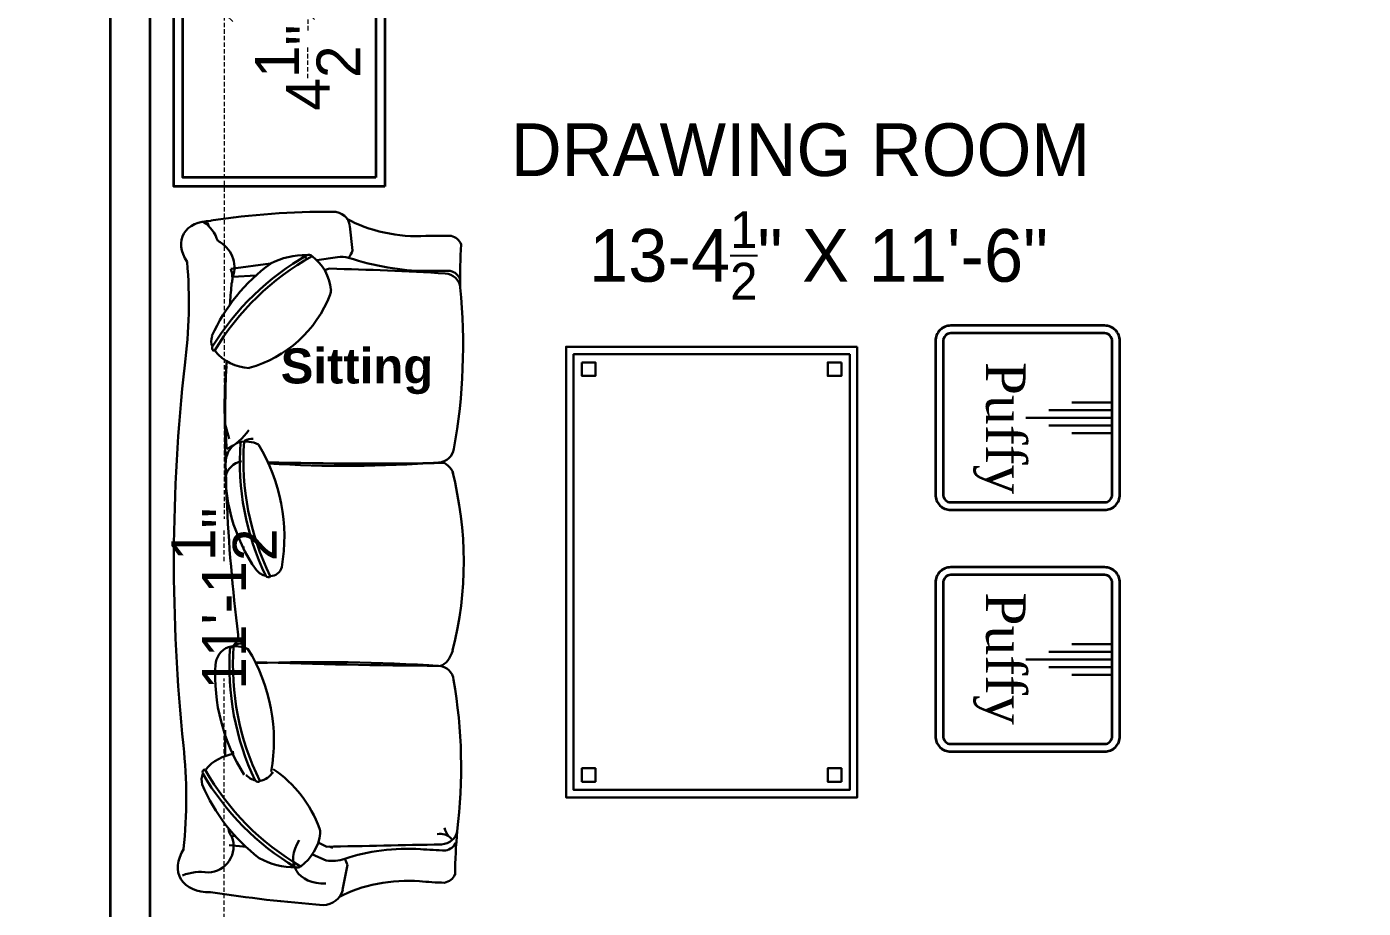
# Model space of a CAD drawing. Header units: millimetres. Extents: x -6808 to 215771, y -89660 to -16303.
# Drawn here: x 107642.7 to 107794.9, y -49919.4 to -49819 of the extents above; entities that cross this region are included whole.
import ezdxf

# ---------------------------------------------------------------- set-up
doc = ezdxf.new("R2010")
doc.units = ezdxf.units.MM
doc.header["$PDMODE"] = 35
doc.linetypes.add('DASHED', pattern=[0.75, 0.5, -0.25])
doc.layers.get('0').update_dxf_attribs({"color": 8})
doc.layers.add('AR.furniture', color=7, linetype='Continuous', lineweight=35, true_color=0x009e9e)
for name, color, linetype, lineweight in [('dim2', 6, 'Continuous', 20), ('FUR TEXT', 7, 'Continuous', 20), ('text', 7, 'Continuous', 25), ('wall', 7, 'Continuous', 35), ('wokg dim', 152, 'DASHED', 18)]:
    doc.layers.add(name, color=color, linetype=linetype, lineweight=lineweight)
doc.layers.add('NET 01', color=8, linetype='Continuous')
doc.styles.add('SAJ', font='eurr____.ttf')
doc.styles.get("Standard").update_dxf_attribs({"font": 'times.ttf'})
doc.dimstyles.new('SAJ', dxfattribs={"dimtxt": 5, "dimasz": 2, "dimexe": 1, "dimexo": 1, "dimgap": 0.09375, "dimtad": 0, "dimdec": 1, "dimzin": 0, "dimdsep": 46, "dimlunit": 4, "dimtxsty": 'SAJ', "dimblk": 'OBLIQUE', "dimcen": 0.125, "dimdle": 0.375, "dimadec": 0, "dimazin": 0, "dimtfac": 1, "dimtdec": 1, "dimtofl": 0, "dimtmove": 0, "dimatfit": 3, "dimldrblk": 'OBLIQUE', "dimfxl": 1, "dimtolj": 1, "dimtzin": 0, "dimlwd": 5, "dimlwe": 5, "dimarcsym": 1})

# ---------------------------------------------------------------- blocks, each defined once
blk = doc.blocks.new('QEWFWE')
at = {"layer": 'NET 01'}
for p, q in [((238503.45, 15011.85), (238503.45, 15015.77)), ((238503.45, 15015.77), (238505.41, 15015.77)), ((238503.98, 15015.77), (238503.98, 15011.85)), ((238503.98, 15011.85), (238503.45, 15011.85)), ((238503.45, 15011.85), (238503.45, 14988.32)), ((238503.98, 14988.32), (238503.98, 15011.85)), ((238503.45, 14988.32), (238503.45, 14984.4)), ((238503.98, 14988.32), (238503.45, 14988.32)), ((238503.98, 14984.4), (238503.98, 14988.32)), ((238503.45, 14984.4), (238503.98, 14984.4))]:
    blk.add_line(p, q, dxfattribs=at)
for points in [[(238503.45, 14984.4), (238502.4, 14984.4), (238502.4, 14981.4), (238503.9, 14981.4), (238503.9, 14982.9), (238503.9, 14983.2), (238503.45, 14983.2)], [(238536.02, 14984.4), (238537.07, 14984.4), (238537.07, 14981.4), (238535.57, 14981.4), (238535.57, 14982.9), (238535.57, 14983.2), (238536.02, 14983.2)]]:
    blk.add_lwpolyline(points, close=True, dxfattribs=at)
blk.add_ellipse((238504.18, 14985.62), major_axis=(-29.27, 13.54), ratio=0.925766, start_param=-2.718612, end_param=-1.204625, dxfattribs=at)
blk = doc.blocks.new('_Oblique')
at = {"color": 0, "linetype": 'ByBlock', "lineweight": -2}
blk.add_line((-0.5, -0.5), (0.5, 0.5), dxfattribs=at)
blk = doc.blocks.new('*D625')
at = {"layer": 'Defpoints', "color": 0, "transparency": 16777216}
for p in [(107631.53, -49427.41), (107652.21, -49427.41), (107652.21, -50027.41)]:
    blk.add_point(p, dxfattribs=at)
at = {"layer": 'dim2', "color": 0, "linetype": 'DASHED', "lineweight": 5, "transparency": 16777216}
for p, q in [((107651.21, -49427.41), (107630.53, -49427.41)), ((107631.53, -49427.04), (107631.53, -49718.32)), ((107631.53, -50027.79), (107631.53, -49736.51)), ((107651.21, -50027.41), (107630.53, -50027.41))]:
    blk.add_line(p, q, dxfattribs=at)
at = {"layer": 'dim2', "color": 0, "lineweight": 5, "transparency": 16777216, "xscale": 2, "yscale": 2, "zscale": 2}
for p, rotation in [((107631.53, -49427.41), 90), ((107631.53, -50027.41), 270)]:
    blk.add_blockref('_Oblique', p, dxfattribs=dict(at, rotation=rotation))
at = {"layer": 'dim2', "color": 0, "transparency": 16777216, "insert": (107631.53, -49727.41), "char_height": 12, "attachment_point": 5, "rotation": 90, "style": 'SAJ'}
blk.add_mtext("\\A1;50'", dxfattribs=at)
blk = doc.blocks.new('h1')
at = {"layer": 'AR.furniture', "lineweight": 30}
for p, q in [((-829.19, -1996.97), (-829.5, -1999.76)), ((-827.79, -2000.52), (-825.45, -2000.87)), ((-820.17, -2001.25), (-815.63, -2001.86)), ((-826.9, -2001.82), (-826.33, -2001.99)), ((-818.52, -2002.6), (-815.82, -2002.76)), ((-815.47, -2021.23), (-814.97, -2019.43)), ((-816.14, -2066.46), (-815.82, -2066.44)), ((-826.52, -2067.67), (-825.6, -2067.22)), ((-817.38, -2067.71), (-815.45, -2067.49)), ((-828.38, -2072.59), (-828.93, -2069.76)), ((-826.5, -2069.26), (-824.94, -2068.56))]:
    blk.add_line(p, q, dxfattribs=at)
for centre, major_axis, ratio, start_param, end_param in [((-827.27, -1997.08), (1.92, 0.02), 0.909091, 1.5507, 3.064927), ((-830.9, -2121.16), (14.05, 125.27), 0.840101, -0.033285, 0.098345), ((-834.4, -1994.71), (7.65, 1.35), 0.411434, 4.171662, 5.446184), ((-815.52, -2000.47), (5.33, 2.45), 0.618231, -0.782341, 0.90137), ((-840.28, -1999.55), (1.68, 0.02), 0.909091, 1.838774, 2.80094), ((-839.97, -2054.13), (61.66, 0.65), 0.909091, 1.527079, 1.573647), ((-959.67, -2003.95), (117.9, 2.34), 0.701645, -0.028543, 0.03079), ((-826.18, -1998.76), (3.5, 0.04), 0.909091, 3.452305, 3.740947), ((-831.13, -1993.65), (14.76, 4.92), 0.464801, 4.097977, 4.698569), ((-744.53, -2005.51), (66.33, 0.7), 0.909091, 3.056167, 3.251523), ((-840.18, -2003.54), (1.68, 0.02), 0.909091, 1.838774, 2.80094), ((-839.85, -2004.1), (1.92, 0.02), 0.909091, 1.671525, 3.054326), ((-839.88, -2058.12), (61.66, 0.65), 0.909091, 1.527079, 1.573647), ((-827.38, -2098.73), (182.54, 6), 0.530315, 1.550753, 1.622887), ((-698.09, -2007.68), (143.96, 5.46), 0.676516, 3.047551, 3.236619), ((-817.63, -2003.87), (1.92, 0.02), 0.909091, 0.073573, 0.254317), ((-985.56, -2017.49), (170.47, 1.79), 0.909091, 0.062984, 0.077367), ((-985.6, -2025.9), (56.67, 170.11), 0.945934, -1.364547, -1.189534), ((-985.4, -2017.95), (170.46, 0.69), 0.536179, -0.0526, 0.047155), ((-972.99, -2035.03), (-0.61, 182.63), 0.897038, 4.593422, 4.831356), ((-818.18, -2022.95), (1.92, 0.02), 0.909091, 1.024067, 1.570796), ((-815.77, -2020.2), (-2.27, 2.13), 0.476848, 1.109479, 2.221764), ((-839.14, -2022.17), (1.92, 0.02), 0.909091, 3.234144, 4.611498), ((-817.07, -2021.95), (1.92, 0.02), 0.909091, -0.24465, -0.078017), ((-838.76, -2025.62), (-2.24, 0.26), 0.837773, -1.064914, 0.027587), ((-836.81, -2002.41), (-98.81, 1.23), 0.218459, 1.54062, 1.745723), ((-829.8, -1928.3), (-115.54, 2.71), 0.830557, 1.507818, 1.67563), ((-697.67, -2032.39), (144.49, 3.91), 0.529908, 2.993004, 3.260063), ((-814.58, -2043.51), (1.92, 0.02), 0.909091, 3.141593, 4.144269), ((-839.15, -2044.21), (-0.04, 2.94), 0.649613, 1.947736, 2.930335), ((-816.99, -2046.27), (1.92, 0.02), 0.909091, 1.024067, 1.570796), ((-839.1, -2048.8), (1.92, 0.02), 0.909091, 1.670835, 3.049052), ((-794.12, -4423.49), (-34.89, 2376.83), 0.286813, -0.015411, 0.015411), ((-836.98, -1626.96), (570.19, 11.01), 0.736559, 4.694088, 4.73069), ((-694.65, -2060.75), (-147.21, 3.45), 0.627362, -0.093877, 0.09313), ((-989.26, -2055.33), (174.26, 1.83), 0.909091, -0.02429, -0.005812), ((-744.24, -2062.09), (66.33, 0.7), 0.909091, 3.031662, 3.227019), ((-959.04, -2073.9), (117.81, 5.04), 0.710878, -0.023974, 0.035359), ((-839.52, -2065.67), (1.92, 0.02), 0.909091, 3.260925, 4.643725), ((-839.58, -2068.13), (0.43, 1.87), 0.909091, 0, 1.002676), ((-841.68, -2065.14), (0.43, 1.87), 0.909091, 4.16566, 4.712389), ((-828.24, -2067.62), (-5.24, 2.6), 0.644336, 2.2077, 3.955564), ((-817.3, -2065.51), (1.92, 0.02), 0.909091, -0.644287, -0.073581), ((-839.73, -2066.63), (1.68, 0.02), 0.909091, 3.51431, 4.476477), ((-842.5, -2012.11), (61.66, 0.65), 0.909091, -1.541581, -1.495014), ((-810.68, -1453.21), (-1163.25, 16.08), 0.528331, 1.553208, 1.564487), ((-833.75, -2071.19), (-8.9, 0.91), 0.353563, 4.133709, 5.151098), ((-825.79, -2070.6), (3.39, 0.04), 0.909091, 1.877441, 2.006467), ((-815.1, -2068.6), (-5.24, 2.6), 0.644336, 2.2077, 3.955564), ((-825.56, -2070.6), (3.5, 0.04), 0.909091, 2.622382, 2.862945), ((-839.61, -2070.29), (1.68, 0.02), 0.909091, 3.51431, 4.476477), ((-833.54, -2074.94), (-7.73, 1.21), 0.407696, 3.982881, 5.257403), ((-842.38, -2015.78), (61.66, 0.65), 0.909091, -1.541581, -1.495014), ((-826.04, -2072.17), (2.39, 0.03), 0.909091, 3.32703, 4.655766), ((-851.48, -1822.58), (-37.05, 250.44), 0.806916, 3.083864, 3.147073)]:
    blk.add_ellipse(centre, major_axis=major_axis, ratio=ratio, start_param=start_param, end_param=end_param, dxfattribs=at)
at = {"layer": 'AR.furniture', "lineweight": 30, "extrusion": (0, 0, -1)}
for centre, major_axis, ratio, start_param, end_param in [((-810.14, -1999.99), (-2.99, 2.99), 1, 5.817453, 6.474311), ((-812.55, -1997.1), (0.435, 0.435), 1, 4.080251, 5.566988), ((-812.69, -2001.69), (2.38, 2.38), 1, 3.588375, 5.046062), ((-828.29, -2003.22), (-1.94, 1.94), 1, 0.504844, 0.969827), ((-821.65, -2004.76), (3.84, 3.84), 1, 4.0275, 4.8534), ((-839.39, -2026.46), (-21.08, 21.08), 1, 1.293196, 1.818277), ((-824.52, -2000.68), (-0.313, 0.313), 1, 6.193195, 7.568235), ((-824.14, -2008.94), (6.12, 6.12), 1, -0.805284, -0.308399), ((-839.31, -2026.54), (-21.38, 21.38), 1, 1.304465, 1.806159), ((-823.96, -2000.97), (-0.313, 0.313), 1, 6.193195, 7.568235), ((-832.5, -2018.1), (14.76, 14.76), 1, -0.153397, 0.360364), ((-812.86, -2002.91), (2.1, 2.1), 1, 3.754635, 4.287846), ((-822.57, -2003.74), (-3.19, 3.19), 1, 5.264829, 5.395417), ((-814, -1999.75), (-9.83, 9.83), 1, 4.198904, 5.128596), ((-815.26, -2010.06), (1.3, 1.3), 1, 0.479631, 1.169046), ((-817.93, -2007.88), (3.73, 3.73), 1, 1.472576, 2.317769), ((-813.82, -2010.89), (0.224, 0.224), 1, 0.348855, 2.271824), ((-801.65, -2032.34), (-14.21, 14.21), 1, 5.323928, 6.04693), ((-846.89, -2023.7), (21.08, 21.08), 1, 0.713336, 1.242215), ((-846.91, -2023.82), (21.38, 21.38), 1, 0.712847, 1.230097), ((-817.36, -2024.83), (-2.34, 2.34), 1, 0.338929, 1.026164), ((-817.45, -2023.82), (-1.68, 1.68), 1, 1.163863, 2.298902), ((-834.58, -2024.99), (13.82, 13.82), 1, 0.7106, 1.39535), ((-817.16, -2025.47), (-2.01, 0.67), 0.819488, 1.451799, 2.752557), ((-734.08, -2033.55), (58.69, 58.69), 1, 3.923996, 3.927922), ((-820.15, -2035.53), (-0.937, 0.937), 1, 3.912775, 5.278617), ((-819.99, -2035.01), (1.3, 1.3), 1, 1.474365, 2.16378), ((-819.9, -2036.67), (0.224, 0.224), 1, 1.343589, 3.266559), ((-800.46, -2055.65), (-14.21, 14.21), 1, 5.323928, 6.04693), ((-845.7, -2047.02), (21.08, 21.08), 1, 0.713336, 1.242215), ((-845.72, -2047.13), (21.38, 21.38), 1, 0.712847, 1.230097), ((-816.18, -2048.15), (-2.34, 2.34), 1, 0.338929, 1.026164), ((-816.26, -2047.14), (-1.68, 1.68), 1, 1.163863, 2.298902), ((-834.92, -2048.16), (14.89, 14.89), 1, 0.722911, 1.35397), ((-816.79, -2062.31), (-3.73, 3.73), 1, 0.930178, 1.647996), ((-732.89, -2056.87), (58.69, 58.69), 1, 3.923996, 3.927922), ((-812.68, -2070.35), (-9.83, 9.83), 1, 5.845957, 6.47264), ((-838.64, -2044.18), (-21.08, 21.08), 1, 2.873091, 3.398172), ((-838.55, -2044.1), (-21.38, 21.38), 1, 2.885208, 3.386903), ((-818.78, -2058.33), (-1.3, 1.3), 1, 4.017164, 5.042692), ((-812.74, -2059.21), (-0.224, 0.224), 1, 0.848747, 2.771716), ((-814.16, -2060.07), (-1.3, 1.3), 1, 1.951525, 2.640941), ((-818.72, -2059.99), (0.224, 0.224), 1, 1.343589, 3.266559), ((-831.57, -2052.4), (14.76, 14.76), 1, 1.189411, 1.703172), ((-818.8, -2058.32), (1.3, 1.3), 1, 1.474365, 2.16378), ((-821.34, -2066.54), (3.19, 3.19), 1, 4.00834, 4.138928), ((-820.44, -2065.51), (-3.84, 3.84), 1, 4.550356, 5.376257), ((-812.98, -2067.64), (2.11, 2.11), 1, 2.386378, 4.304766), ((-827.12, -2064.62), (3.31, 3.31), 1, 2.225096, 2.682323), ((-823.26, -2069.63), (0.313, 0.313), 1, 1.835521, 3.210562), ((-823.02, -2061.38), (6.12, 6.12), 1, 1.858174, 2.355059), ((-812.23, -2076.12), (3.94, 3.94), 1, -0.936198, -0.399953)]:
    blk.add_ellipse(centre, major_axis=major_axis, ratio=ratio, start_param=start_param, end_param=end_param, dxfattribs=at)
blk = doc.blocks.new('zSDaW3wq3')
at = {"layer": 'AR.furniture', "lineweight": 30, "ltscale": 2}
for p, q in [((100428.03, -26570.69), (100428.03, -26575.93)), ((100429.03, -26570.69), (100429.03, -26578.93)), ((100430.03, -26570.69), (100430.03, -26581.93)), ((100431.03, -26570.69), (100431.03, -26578.93)), ((100432.03, -26570.69), (100432.03, -26575.93))]:
    blk.add_line(p, q, dxfattribs=at)
at = {"layer": 'AR.furniture', "ltscale": 2}
for points in [[(100440.03, -26569.69), (100420.03, -26569.69, 0.414214), (100418.03, -26571.69), (100418.03, -26591.69, 0.414214), (100420.03, -26593.69), (100440.03, -26593.69, 0.414214), (100442.03, -26591.69), (100442.03, -26571.69, 0.414214)], [(100440.03, -26570.69), (100420.03, -26570.69, 0.414214), (100419.03, -26571.69), (100419.03, -26591.69, 0.414214), (100420.03, -26592.69), (100440.03, -26592.69, 0.414214), (100441.03, -26591.69), (100441.03, -26571.69, 0.414214)]]:
    blk.add_lwpolyline(points, format="xyb", close=True, dxfattribs=at)
blk = doc.blocks.new('*D685')
at = {"layer": 'Defpoints', "color": 0, "transparency": 16777216}
for p in [(107656.71, -49817.41), (107656.71, -49950.91), (107665.14, -49950.91)]:
    blk.add_point(p, dxfattribs=at)
at = {"layer": 'wokg dim', "color": 0, "lineweight": 5, "transparency": 16777216}
for p, q in [((107665.14, -49817.04), (107665.14, -49875.07)), ((107657.71, -49817.41), (107666.14, -49817.41)), ((107665.14, -49951.29), (107665.14, -49893.26)), ((107657.71, -49950.91), (107666.14, -49950.91))]:
    blk.add_line(p, q, dxfattribs=at)
at = {"layer": 'wokg dim', "color": 0, "lineweight": 5, "transparency": 16777216, "xscale": 2, "yscale": 2, "zscale": 2}
for p, rotation in [((107665.14, -49817.41), 90), ((107665.14, -49950.91), 270)]:
    blk.add_blockref('_Oblique', p, dxfattribs=dict(at, rotation=rotation))
at = {"layer": 'wokg dim', "color": 0, "transparency": 16777216, "insert": (107665.14, -49884.16), "char_height": 5, "attachment_point": 5, "rotation": 90, "style": 'SAJ'}
blk.add_mtext('\\A1;11\'-1{\\H1.000000x;\\S1/2;}"', dxfattribs=at)
blk = doc.blocks.new('*D686')
at = {"layer": 'Defpoints', "color": 0, "transparency": 16777216}
for p in [(107661.21, -49812.91), (107661.21, -49817.41), (107674.68, -49817.41)]:
    blk.add_point(p, dxfattribs=at)
at = {"layer": 'wokg dim', "color": 0, "lineweight": 5, "transparency": 16777216}
for p, q in [((107662.21, -49812.91), (107675.68, -49812.91)), ((107674.68, -49812.54), (107674.68, -49817.41)), ((107662.21, -49817.41), (107675.68, -49817.41)), ((107674.68, -49817.41), (107674.68, -49819.41))]:
    blk.add_line(p, q, dxfattribs=at)
at = {"layer": 'wokg dim', "color": 0, "lineweight": 5, "transparency": 16777216, "xscale": 2, "yscale": 2, "zscale": 2}
for p, rotation in [((107674.68, -49812.91), 90), ((107674.68, -49817.41), 270)]:
    blk.add_blockref('_Oblique', p, dxfattribs=dict(at, rotation=rotation))
at = {"layer": 'wokg dim', "color": 0, "transparency": 16777216, "insert": (107674.68, -49823.66), "char_height": 5, "attachment_point": 5, "rotation": 90, "style": 'SAJ'}
blk.add_mtext('\\A1;4{\\H1.000000x;\\S1/2;}"', dxfattribs=at)

msp = doc.modelspace()

# ---------------------------------------------------------------- linework, layer by layer
at = {"layer": 'AR.furniture'}
for points in [[(107683.436, -49837.187), (107659.436, -49837.187), (107659.436, -49813.187), (107683.436, -49813.187)], [(107682.436, -49836.187), (107660.436, -49836.187), (107660.436, -49814.187), (107682.436, -49814.187)]]:
    msp.add_lwpolyline(points, close=True, dxfattribs=at)
at = {"layer": 'AR.furniture', "lineweight": 30}
for points in [[(107737.251, -49855.455), (107737.251, -49906.797), (107704.09, -49906.797), (107704.09, -49855.455)], [(107736.394, -49856.312), (107736.394, -49905.94), (107704.948, -49905.94), (107704.948, -49856.312)], [(107705.896, -49857.234), (107705.896, -49858.777), (107707.439, -49858.777), (107707.439, -49857.234)], [(107735.445, -49857.234), (107735.445, -49858.777), (107733.903, -49858.777), (107733.903, -49857.234)], [(107705.896, -49905.018), (107705.896, -49903.475), (107707.439, -49903.475), (107707.439, -49905.018)], [(107735.445, -49905.018), (107735.445, -49903.475), (107733.903, -49903.475), (107733.903, -49905.018)]]:
    msp.add_lwpolyline(points, close=True, dxfattribs=at)
at = {"layer": 'wall', "color": 1}
for p, q in [((107652.213, -50027.415), (107652.213, -49427.415)), ((107656.713, -49950.915), (107656.713, -49491.915))]:
    msp.add_line(p, q, dxfattribs=at)

# ---------------------------------------------------------------- block references
at = {"xscale": -1}
msp.add_blockref('h1', (106850.267, -47844.729), dxfattribs=at)
at = {"linetype": 'ByBlock', "lineweight": 20, "xscale": -1.211467555345734, "yscale": 1.211467555345734, "zscale": 1.211467555345734}
msp.add_blockref('QEWFWE', (396750.88, -68109.39), dxfattribs=at)
at = {"layer": 'AR.furniture', "xscale": 0.875, "yscale": 0.875, "zscale": 0.875, "rotation": 270}
for p in [(131015.64, 38012.733), (131015.64, 37985.2)]:
    msp.add_blockref('zSDaW3wq3', p, dxfattribs=at)

# ---------------------------------------------------------------- texts
at = {"layer": 'FUR TEXT', "ltscale": 0.25, "insert": (107680.277, -49860.866), "char_height": 4, "width": 220.99964, "attachment_point": 8, "style": 'SAJ'}
msp.add_mtext('{\\fArial|b1|i0|c0|p34;Sitting}', dxfattribs=at)
at = {"layer": 'FUR TEXT', "ltscale": 0.25, "char_height": 4.5, "width": 21.01307, "attachment_point": 8, "rotation": 270}
for insert in [(107750.44, -49864.721), (107750.44, -49890.979)]:
    msp.add_mtext('Puffy', dxfattribs=dict(at, insert=insert))
at = {"layer": 'text', "ltscale": 2, "insert": (107695.567, -49830.004), "char_height": 6, "width": 244.74508, "attachment_point": 1, "style": 'SAJ'}
msp.add_mtext('\\A1;{\\fCentury Gothic|b0|i0|c0|p34; DRAWING ROOM\\P     13-4\\H0.7x;\\S1/2;\\H1.4286x;" X 11\'-6"}', dxfattribs=at)

# ---------------------------------------------------------------- dimensions: what is measured, and where the dimension line sits
at = {"layer": 'dim2'}
dim = msp.add_aligned_dim(p1=(107652.213, -50027.415), p2=(107652.213, -49427.415), distance=20.682, dimstyle='SAJ', override={"dimtxt": 12}, dxfattribs=at)
dim.commit()
dim.dimension.update_dxf_attribs({"geometry": '*D625', "text_midpoint": (107631.531, -49727.415)})
at = {"layer": 'wokg dim'}
for p1, p2, distance, picture, middle in [((107661.213, -49812.915), (107661.213, -49817.415), 13.467, '*D686', (107674.68, -49823.661)), ((107656.713, -49817.415), (107656.713, -49950.915), 8.43, '*D685', (107665.144, -49884.165))]:
    dim = msp.add_aligned_dim(p1=p1, p2=p2, distance=distance, dimstyle='SAJ', override={"dimfxl": 4}, dxfattribs=at)
    dim.commit()
    dim.dimension.update_dxf_attribs({"geometry": picture, "text_midpoint": middle})

doc.saveas('drawing.dxf')
